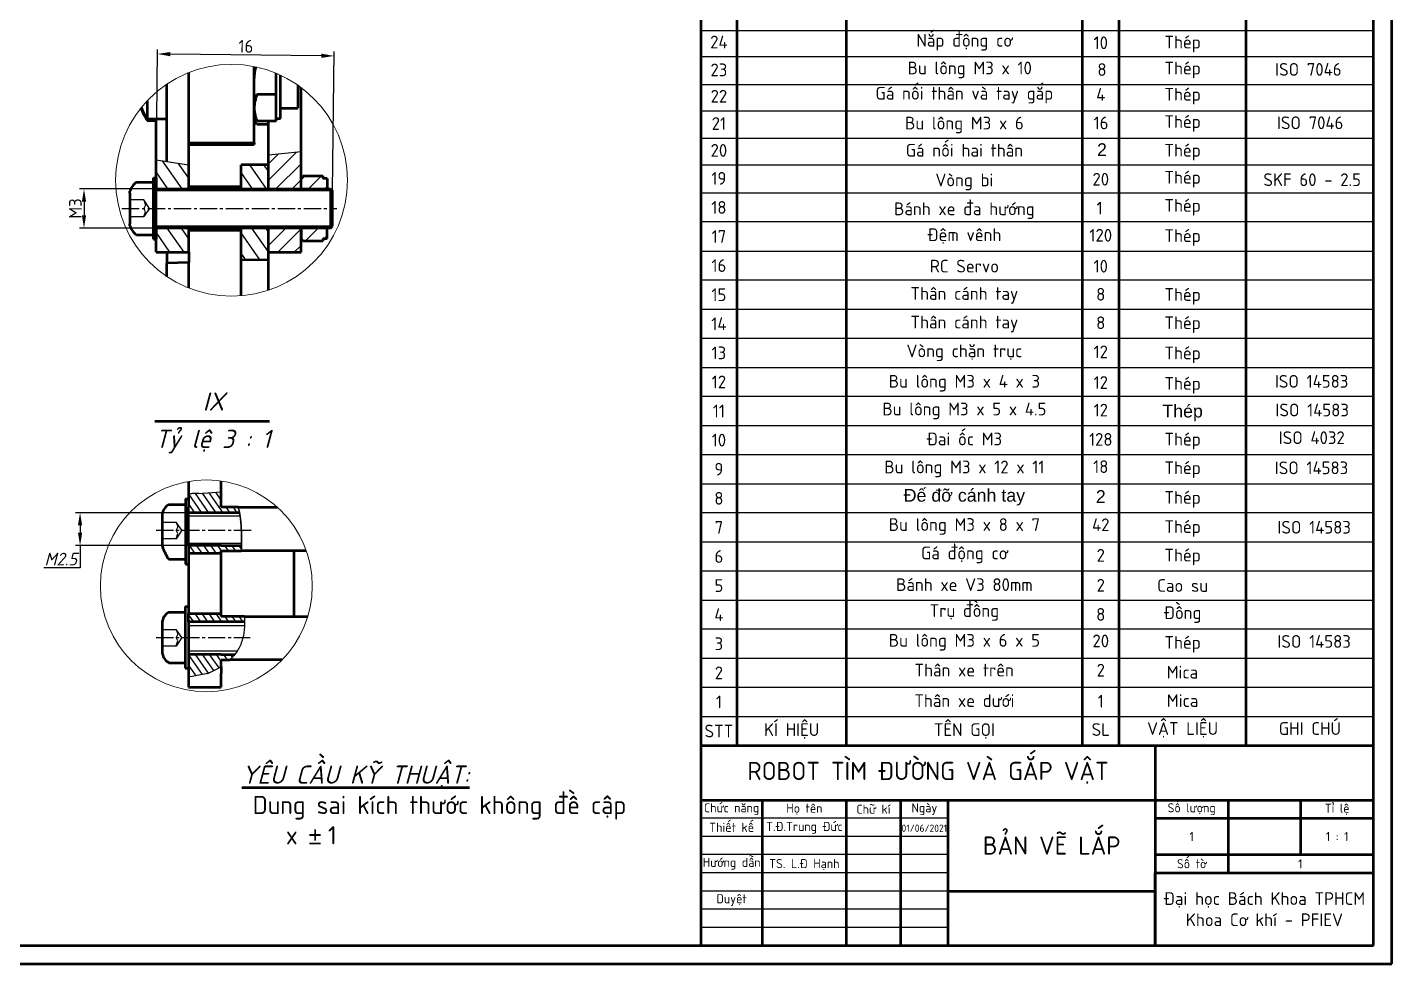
# Model space of a CAD drawing. Header units: millimetres. Extents: x 1895 to 3084, y 1125 to 1966.
# Drawn here: x 2709.1 to 3084.3, y 1124.6 to 1382.2 of the extents above; entities that cross this region are included whole.
import ezdxf

# ---------------------------------------------------------------- set-up
doc = ezdxf.new("R2010")
doc.units = ezdxf.units.MM
doc.header["$LTSCALE"] = 0.25
doc.linetypes.add('CENTER2', pattern=[28.575, 19.05, -3.175, 3.175, -3.175])
doc.layers.get('0').update_dxf_attribs({"lineweight": 25})
doc.layers.get('DEFPOINTS').update_dxf_attribs({"color": 6, "lineweight": 25})
for name, color, linetype, lineweight in [('CB', 171, 'Continuous', 50), ('CHU', 5, 'Continuous', 25), ('Duong_manh', 3, 'Continuous', 25), ('net dam', 7, 'Continuous', 50), ('net dut manh', 10, 'Continuous', 25), ('TAM', 1, 'CENTER2', 25)]:
    doc.layers.add(name, color=color, linetype=linetype, lineweight=lineweight)
doc.styles.add('Sample', font='', dxfattribs={"height": 3.5})
doc.styles.get("Standard").update_dxf_attribs({"font": 'arial.ttf'})
doc.styles.add('TCVN', font='', dxfattribs={"height": 3.5})
doc.styles.get('Sample').set_extended_font_data('TCVN 7284', italic=True)
doc.styles.get('TCVN').set_extended_font_data('TCVN 7284', italic=True)
doc.dimstyles.new('ISO_35', dxfattribs={"dimtxt": 3.5, "dimasz": 3.5, "dimexe": 1.25, "dimexo": 0, "dimtad": 1, "dimtoh": 1, "dimtxsty": 'Sample', "dimcen": 0, "dimclrd": 3, "dimclre": 3, "dimclrt": 2, "dimadec": 0, "dimazin": 0, "dimtfac": 1, "dimtmove": 0, "dimatfit": 3, "dimfxl": 1, "dimlwd": 25, "dimlwe": 25, "dimarcsym": 0})
pattern_1 = [(125, (7.4604, -182.734), (-1.3004039, -0.9105526), [])]

# ---------------------------------------------------------------- blocks, each defined once
blk = doc.blocks.new('*D182')
at = {"layer": 'DEFPOINTS', "color": 0, "transparency": 16777216}
for p in [(2753.42, 1248.68), (2723.6, 1239.68), (2753.42, 1239.68)]:
    blk.add_point(p, dxfattribs=at)
at = {"layer": 'Duong_manh', "color": 3, "linetype": 'Continuous', "lineweight": 25, "transparency": 16777216}
for p, q in [((2753.42, 1248.68), (2722.35, 1248.68)), ((2723.6, 1245.18), (2723.6, 1243.18)), ((2753.42, 1239.68), (2722.35, 1239.68)), ((2723.6, 1239.68), (2723.6, 1233.55)), ((2723.6, 1233.55), (2713.62, 1233.55))]:
    blk.add_line(p, q, dxfattribs=at)
at = {"layer": 'Duong_manh', "color": 3, "transparency": 16777216}
for points in [[(2723.01, 1245.18), (2724.18, 1245.18), (2723.6, 1248.68)], [(2723.01, 1243.18), (2724.18, 1243.18), (2723.6, 1239.68)]]:
    blk.add_solid(points, dxfattribs=at)
at = {"layer": 'Duong_manh', "color": 2, "transparency": 16777216, "insert": (2718.3, 1235.92), "char_height": 3.5, "attachment_point": 5, "style": 'Sample'}
blk.add_mtext('M2.5', dxfattribs=at)
blk = doc.blocks.new('*D198')
at = {"layer": 'DEFPOINTS', "color": 0, "transparency": 16777216}
for p in [(2744.48, 1337.74), (2724.68, 1326.94), (2744.48, 1326.94)]:
    blk.add_point(p, dxfattribs=at)
at = {"layer": 'Duong_manh', "color": 3, "linetype": 'Continuous', "lineweight": 25, "transparency": 16777216}
for p, q in [((2744.48, 1337.74), (2723.43, 1337.74)), ((2724.68, 1334.24), (2724.68, 1330.44)), ((2744.48, 1326.94), (2723.43, 1326.94))]:
    blk.add_line(p, q, dxfattribs=at)
at = {"layer": 'Duong_manh', "color": 3, "transparency": 16777216}
for points in [[(2724.1, 1334.24), (2725.26, 1334.24), (2724.68, 1337.74)], [(2724.1, 1330.44), (2725.26, 1330.44), (2724.68, 1326.94)]]:
    blk.add_solid(points, dxfattribs=at)
at = {"layer": 'Duong_manh', "color": 2, "transparency": 16777216, "insert": (2722.3, 1332.34), "char_height": 3.5, "attachment_point": 5, "rotation": 90, "style": 'Sample'}
blk.add_mtext('{\\fTCVN 7284|b0|i0|c0|p34;M3}', dxfattribs=at)
blk = doc.blocks.new('*D200')
at = {"layer": 'DEFPOINTS', "color": 0, "transparency": 16777216}
for p in [(2744.89, 1374.85), (2744.48, 1337.74), (2793.03, 1337.21)]:
    blk.add_point(p, dxfattribs=at)
at = {"layer": 'Duong_manh', "color": 3, "linetype": 'Continuous', "lineweight": 25, "transparency": 16777216}
for p, q in [((2744.48, 1337.74), (2744.9, 1376.1)), ((2789.94, 1374.35), (2748.39, 1374.81)), ((2793.03, 1337.21), (2793.46, 1375.56))]:
    blk.add_line(p, q, dxfattribs=at)
at = {"layer": 'Duong_manh', "color": 3, "transparency": 16777216}
for points in [[(2748.4, 1375.39), (2748.38, 1374.22), (2744.89, 1374.85)], [(2789.95, 1374.93), (2789.94, 1373.77), (2793.44, 1374.31)]]:
    blk.add_solid(points, dxfattribs=at)
at = {"layer": 'Duong_manh', "color": 2, "transparency": 16777216, "insert": (2769.19, 1376.95), "char_height": 3.5, "attachment_point": 5, "rotation": 359.3687, "style": 'Sample'}
blk.add_mtext('{\\fTCVN 7284|b0|i0|c0|p34;16}', dxfattribs=at)

msp = doc.modelspace()

# ---------------------------------------------------------------- hatches: boundary and pattern name
h = msp.add_hatch()
h.set_pattern_fill('ANSI31', color=256)
h.set_pattern_definition([(45, (-19.577, -62.865), (-2.245064, 2.245064), [])])
h.paths.add_polyline_path([(2784.382, 1326.943), (2775.382, 1326.943), (2775.382, 1320.343), (2784.382, 1320.343)])
h.paths.add_polyline_path([(2784.382, 1347.991), (2775.382, 1347.13), (2775.382, 1337.743), (2784.382, 1337.743), (2784.382, 1340.593)])
h.paths.add_polyline_path([(2791.582, 1340.593), (2790.382, 1340.593), (2790.382, 1341.328), (2784.806, 1341.328), (2784.382, 1340.593), (2784.382, 1337.743), (2791.582, 1337.743)])
h.paths.add_polyline_path([(2791.582, 1326.943), (2784.382, 1326.943), (2784.382, 1324.093), (2784.806, 1323.358), (2790.382, 1323.358), (2790.382, 1324.093), (2791.582, 1324.093)])
h = msp.add_hatch()
h.set_pattern_fill('ANSI31', color=256, angle=80)
h.set_pattern_definition([(125, (-19.577, -62.865), (-2.6008077, -1.8211052), [])])
h.paths.add_polyline_path([(2775.382, 1344.343), (2767.882, 1344.343), (2767.882, 1337.743), (2775.382, 1337.743)])
h.paths.add_polyline_path([(2753.482, 1344.333), (2747.482, 1345.27), (2744.482, 1345.701), (2744.482, 1337.743), (2753.482, 1337.743), (2753.482, 1338.343)])
h.paths.add_polyline_path([(2753.482, 1326.943), (2744.482, 1326.943), (2744.482, 1323.943), (2744.482, 1320.343), (2753.482, 1320.343)])
h.paths.add_polyline_path([(2775.382, 1326.943), (2767.882, 1326.943), (2767.882, 1326.343), (2767.882, 1318.263), (2775.382, 1318.104)])
h = msp.add_hatch()
h.set_pattern_fill('ANSI31', color=256, scale=0.5, angle=80)
h.set_pattern_definition(pattern_1)
edge = h.paths.add_edge_path()
edge.add_line((2753.424, 1253.982), (2754.458, 1253.93))
edge.add_line((2754.458, 1253.93), (2756.23, 1253.93))
edge.add_line((2756.23, 1253.93), (2762.424, 1254.438))
edge.add_line((2762.424, 1254.438), (2762.424, 1250.18))
edge.add_line((2762.424, 1250.18), (2767.081, 1250.18))
edge.add_spline(control_points=[(2767.081, 1250.18), (2767.084, 1250.168), (2767.142, 1249.971), (2767.297, 1249.393), (2767.418, 1248.819), (2767.489, 1248.432)], knot_values=[0.8512935, 0.8512935, 0.8512935, 0.8512935, 0.8542949, 0.9022735, 1, 1, 1, 1], degree=3, periodic=0)
edge.add_spline(control_points=[(2767.489, 1248.432), (2767.488, 1248.434), (2767.436, 1248.719), (2767.359, 1249.103), (2767.267, 1249.482), (2767.243, 1249.58)], knot_values=[0, 0, 0, 0, 0.0005592, 0.0802413, 0.1081764, 0.1081764, 0.1081764, 0.1081764], degree=3, periodic=0)
edge.add_spline(control_points=[(2767.081, 1250.18), (2767.084, 1250.168), (2767.142, 1249.971), (2767.297, 1249.393), (2767.418, 1248.819), (2767.489, 1248.432)], knot_values=[0.8512935, 0.8512935, 0.8512935, 0.8512935, 0.8542949, 0.9022735, 1, 1, 1, 1], degree=3, periodic=0)
edge.add_spline(control_points=[(2767.489, 1248.432), (2767.488, 1248.434), (2767.436, 1248.719), (2767.359, 1249.103), (2767.267, 1249.482), (2767.243, 1249.58)], knot_values=[0, 0, 0, 0, 0.0005592, 0.0802413, 0.1081764, 0.1081764, 0.1081764, 0.1081764], degree=3, periodic=0)
edge.add_spline(control_points=[(2767.081, 1250.18), (2767.084, 1250.168), (2767.142, 1249.971), (2767.297, 1249.393), (2767.418, 1248.819), (2767.489, 1248.432)], knot_values=[0.8512935, 0.8512935, 0.8512935, 0.8512935, 0.8542949, 0.9022735, 1, 1, 1, 1], degree=3, periodic=0)
edge.add_line((2767.441, 1248.68), (2762.424, 1248.68))
edge.add_line((2762.424, 1248.68), (2753.424, 1248.68))
edge.add_line((2753.424, 1248.68), (2753.424, 1250.18))
edge.add_line((2753.424, 1250.18), (2753.424, 1253.982))
edge = h.paths.add_edge_path()
edge.add_line((2753.424, 1208.18), (2753.424, 1209.68))
edge.add_line((2753.424, 1209.68), (2762.424, 1209.68))
edge.add_line((2762.424, 1209.68), (2766.122, 1209.68))
edge.add_spline(control_points=[(2766.122, 1209.68), (2765.945, 1209.451), (2765.585, 1209.015), (2765.128, 1208.523), (2764.856, 1208.254), (2764.781, 1208.18)], knot_values=[0, 0, 0, 0, 0.0661026, 0.129396, 0.1537005, 0.1537005, 0.1537005, 0.1537005], degree=3, periodic=0)
edge.add_spline(control_points=[(2765.523, 1208.96), (2765.647, 1209.103), (2766.102, 1209.625), (2766.519, 1210.2), (2766.799, 1210.638), (2766.807, 1210.652)], knot_values=[0.8084271, 0.8084271, 0.8084271, 0.8084271, 0.8596541, 0.9956175, 1, 1, 1, 1], degree=3, periodic=0)
edge.add_spline(control_points=[(2766.122, 1209.68), (2765.945, 1209.451), (2765.585, 1209.015), (2765.128, 1208.523), (2764.856, 1208.254), (2764.781, 1208.18)], knot_values=[0, 0, 0, 0, 0.0661026, 0.129396, 0.1537005, 0.1537005, 0.1537005, 0.1537005], degree=3, periodic=0)
edge.add_spline(control_points=[(2765.523, 1208.96), (2765.647, 1209.103), (2766.102, 1209.625), (2766.519, 1210.2), (2766.799, 1210.638), (2766.807, 1210.652)], knot_values=[0.8084271, 0.8084271, 0.8084271, 0.8084271, 0.8596541, 0.9956175, 1, 1, 1, 1], degree=3, periodic=0)
edge.add_spline(control_points=[(2766.122, 1209.68), (2765.945, 1209.451), (2765.585, 1209.015), (2765.128, 1208.523), (2764.856, 1208.254), (2764.781, 1208.18)], knot_values=[0, 0, 0, 0, 0.0661026, 0.129396, 0.1537005, 0.1537005, 0.1537005, 0.1537005], degree=3, periodic=0)
edge.add_line((2764.781, 1208.18), (2762.424, 1208.18))
edge.add_line((2762.424, 1208.18), (2762.424, 1206.282))
edge.add_line((2762.424, 1206.282), (2758.748, 1204.43))
edge.add_line((2758.748, 1204.43), (2753.424, 1203.481))
edge.add_line((2753.424, 1203.481), (2753.424, 1208.18))
h = msp.add_hatch()
h.set_pattern_fill('ANSI31', color=256, scale=0.5, angle=80)
h.set_pattern_definition(pattern_1)
edge = h.paths.add_edge_path()
edge.add_line((2753.424, 1239.68), (2762.424, 1239.68))
edge.add_line((2762.424, 1239.68), (2767.978, 1239.68))
edge.add_spline(control_points=[(2767.997, 1241.337), (2767.997, 1241.224), (2767.995, 1240.609), (2767.981, 1239.67), (2767.955, 1238.73), (2767.941, 1238.292), (2767.937, 1238.18)], knot_values=[0, 0, 0, 0, 0.0280445, 0.1526551, 0.2335055, 0.2615136, 0.2615136, 0.2615136, 0.2615136], degree=3, periodic=0)
edge.add_spline(control_points=[(2767.956, 1238.78), (2767.956, 1238.792), (2767.961, 1238.976), (2767.976, 1239.512), (2767.992, 1240.351), (2767.997, 1241.02), (2767.997, 1241.337)], knot_values=[0.7643592, 0.7643592, 0.7643592, 0.7643592, 0.7678164, 0.815069, 0.9125487, 1, 1, 1, 1], degree=3, periodic=0)
edge.add_spline(control_points=[(2767.997, 1241.337), (2767.997, 1241.224), (2767.995, 1240.609), (2767.981, 1239.67), (2767.955, 1238.73), (2767.941, 1238.292), (2767.937, 1238.18)], knot_values=[0, 0, 0, 0, 0.0280445, 0.1526551, 0.2335055, 0.2615136, 0.2615136, 0.2615136, 0.2615136], degree=3, periodic=0)
edge.add_line((2767.937, 1238.18), (2762.424, 1238.18))
edge.add_line((2762.424, 1238.18), (2762.424, 1237.43))
edge.add_line((2762.424, 1237.43), (2753.424, 1237.43))
edge.add_line((2753.424, 1237.43), (2753.424, 1239.68))
edge = h.paths.add_edge_path()
edge.add_line((2753.424, 1220.93), (2762.424, 1220.93))
edge.add_line((2762.424, 1220.93), (2762.424, 1220.18))
edge.add_line((2762.424, 1220.18), (2768.829, 1220.18))
edge.add_spline(control_points=[(2768.829, 1220.18), (2768.831, 1220.124), (2768.844, 1219.806), (2768.86, 1219.215), (2768.859, 1218.68), (2768.854, 1218.408)], knot_values=[0.8647171, 0.8647171, 0.8647171, 0.8647171, 0.8775009, 0.9376474, 1, 1, 1, 1], degree=3, periodic=0)
edge.add_spline(control_points=[(2768.855, 1219.253), (2768.856, 1219.062), (2768.857, 1218.871), (2768.857, 1218.68)], knot_values=[0, 0, 0, 0, 0.0516508, 0.0516508, 0.0516508, 0.0516508], degree=3, periodic=0)
edge.add_line((2768.857, 1218.68), (2762.424, 1218.68))
edge.add_line((2762.424, 1218.68), (2753.424, 1218.68))
edge.add_line((2753.424, 1218.68), (2753.424, 1220.93))

# ---------------------------------------------------------------- linework, layer by layer
at = {"color": 7, "linetype": 'Continuous', "lineweight": 25}
for p, q in [((2775.382, 1347.13), (2784.382, 1347.991)), ((2744.482, 1345.701), (2747.482, 1345.27)), ((2747.482, 1345.27), (2753.482, 1344.333)), ((2753.424, 1253.982), (2754.458, 1253.93)), ((2756.23, 1253.93), (2754.458, 1253.93)), ((2756.23, 1253.93), (2762.424, 1254.438)), ((2758.748, 1204.43), (2753.424, 1203.481)), ((2758.748, 1204.43), (2762.424, 1206.282))]:
    msp.add_line(p, q, dxfattribs=at)
at = {"lineweight": 50}
msp.add_line((2744.141, 1273.892), (2775.714, 1273.892), dxfattribs=at)
at = {"color": 7, "linetype": 'Continuous', "lineweight": 18}
for centre, radius in [((2765.258, 1340.107), 31.874), ((2758.319, 1228.563), 29.116)]:
    msp.add_circle(centre, radius, dxfattribs=at)
at = {"color": 7, "linetype": 'Continuous', "lineweight": 25}
for points, knots in [([(2767.937, 1238.18), (2767.941, 1238.292), (2767.955, 1238.73), (2767.981, 1239.67), (2768.003, 1241.117), (2767.989, 1242.909), (2767.912, 1244.839), (2767.758, 1246.693), (2767.534, 1248.269), (2767.299, 1249.387), (2767.142, 1249.971), (2767.084, 1250.168), (2767.081, 1250.18)], [0, 0, 0, 0, 0.0280081, 0.1088585, 0.2334691, 0.387727, 0.55381, 0.7133784, 0.8498493, 0.9490199, 0.9969986, 1, 1, 1, 1]), ([(2767.243, 1249.58), (2767.267, 1249.482), (2767.359, 1249.103), (2767.525, 1248.28), (2767.719, 1246.993), (2767.874, 1245.381), (2767.966, 1243.634), (2768.001, 1241.955), (2767.995, 1240.529), (2767.976, 1239.512), (2767.961, 1238.976), (2767.956, 1238.792), (2767.956, 1238.78)], [0, 0, 0, 0, 0.0279351, 0.1076172, 0.2318873, 0.3876181, 0.5549946, 0.7153907, 0.8518104, 0.9492902, 0.9965428, 1, 1, 1, 1]), ([(2768.829, 1220.18), (2768.857, 1218.967), (2768.861, 1218.231), (2768.802, 1216.942), (2768.617, 1215.362), (2768.236, 1213.688), (2767.634, 1212.073), (2766.837, 1210.64), (2766.102, 1209.625), (2765.647, 1209.103), (2764.781, 1208.18)], [0, 0, 0, 0, 0.07717038, 0.19913553, 0.34855946, 0.50673032, 0.66206243, 0.81280961, 0.94877294, 1, 1, 1, 1])]:
    msp.add_open_spline(points, degree=3, knots=knots, dxfattribs=at)
at = {"layer": 'CB'}
for p, q in [((3084.255, 1124.639), (3084.255, 1965.639)), ((3079.255, 1129.639), (3079.255, 1960.639)), ((2894.255, 1437.583), (2894.255, 1129.639)), ((2904.255, 1184.639), (2904.255, 1437.583)), ((2934.255, 1437.583), (2934.255, 1184.639)), ((2999.255, 1184.639), (2999.255, 1437.583)), ((3009.255, 1437.583), (3009.255, 1184.639)), ((3044.255, 1184.639), (3044.255, 1437.583)), ((2743.722, 1340.743), (2743.722, 1323.943)), ((2743.759, 1340.743), (2744.482, 1340.743)), ((2791.582, 1340.593), (2791.582, 1337.743)), ((2744.482, 1326.943), (2744.482, 1337.743)), ((2792.482, 1337.743), (2793.033, 1337.208)), ((2793.033, 1327.478), (2793.033, 1337.208)), ((2791.582, 1324.093), (2791.582, 1326.943)), ((2792.482, 1326.943), (2793.033, 1327.478)), ((2743.759, 1323.943), (2744.482, 1323.943)), ((2752.575, 1252.474), (2752.575, 1234.548)), ((2752.575, 1252.474), (2753.424, 1252.474)), ((2753.424, 1248.68), (2753.424, 1250.18)), ((2762.424, 1248.68), (2753.424, 1248.68)), ((2753.424, 1239.68), (2753.424, 1248.68)), ((2762.424, 1239.68), (2753.424, 1239.68)), ((2753.424, 1239.68), (2753.424, 1237.43)), ((2752.575, 1234.548), (2753.424, 1234.548)), ((2752.534, 1222.881), (2752.534, 1205.885)), ((2752.534, 1222.881), (2753.424, 1222.881)), ((2753.424, 1218.68), (2753.424, 1220.93)), ((2762.424, 1218.68), (2753.424, 1218.68)), ((2753.424, 1218.68), (2753.424, 1209.68)), ((2762.424, 1209.68), (2753.424, 1209.68)), ((2753.424, 1209.68), (2753.424, 1208.18)), ((2752.534, 1205.885), (2753.424, 1205.885)), ((2894.255, 1184.639), (3079.255, 1184.639)), ((3019.255, 1184.639), (3019.255, 1129.639)), ((3019.255, 1184.639), (3019.255, 1169.639)), ((2894.255, 1169.639), (3079.255, 1169.639)), ((2911.255, 1129.639), (2911.255, 1169.639)), ((2934.255, 1169.639), (2934.255, 1129.639)), ((2949.255, 1129.639), (2949.255, 1169.639)), ((2962.255, 1129.639), (2962.255, 1169.639)), ((3039.255, 1169.639), (3039.255, 1149.639)), ((3059.255, 1154.639), (3059.255, 1169.639)), ((3019.255, 1164.639), (3079.255, 1164.639)), ((3019.255, 1154.639), (3079.255, 1154.639)), ((3019.255, 1149.639), (3079.255, 1149.639)), ((3019.255, 1144.639), (3019.255, 1149.639)), ((2962.255, 1144.639), (3019.255, 1144.639)), ((3019.255, 1129.639), (3019.255, 1144.639)), ((1920.255, 1129.639), (3079.255, 1129.639)), ((1895.255, 1124.639), (3084.255, 1124.639))]:
    msp.add_line(p, q, dxfattribs=at)
at = {"layer": 'CB', "linetype": 'Continuous'}
for p, q in [((2753.482, 1360.207), (2753.482, 1369.728)), ((2771.482, 1370.555), (2771.482, 1371.369)), ((2771.482, 1350.373), (2771.482, 1370.555)), ((2777.482, 1368.152), (2777.482, 1369.546)), ((2747.482, 1345.27), (2747.482, 1366.566)), ((2777.482, 1363.667), (2777.482, 1368.152)), ((2778.682, 1368.152), (2778.682, 1369.018)), ((2778.682, 1357.123), (2778.682, 1368.152)), ((2783.482, 1366.259), (2783.482, 1359.973)), ((2742.082, 1361.991), (2742.082, 1356.544)), ((2777.482, 1363.667), (2772.219, 1363.667)), ((2777.482, 1360.035), (2777.482, 1363.667)), ((2784.382, 1347.991), (2784.382, 1365.609)), ((2753.482, 1344.333), (2753.482, 1360.207)), ((2777.482, 1356.403), (2777.482, 1360.035)), ((2778.682, 1359.973), (2783.482, 1359.973)), ((2742.082, 1356.973), (2747.482, 1356.973)), ((2742.082, 1356.544), (2744.482, 1356.544)), ((2744.482, 1345.701), (2744.482, 1356.973)), ((2771.482, 1357.123), (2771.561, 1356.986)), ((2771.482, 1356.694), (2771.933, 1355.911)), ((2777.482, 1356.403), (2772.219, 1356.403)), ((2775.382, 1355.469), (2772.219, 1355.469)), ((2775.382, 1347.13), (2775.382, 1356.403)), ((2777.482, 1357.123), (2778.682, 1357.123)), ((2753.482, 1350.373), (2762.482, 1350.373)), ((2753.482, 1349.944), (2762.482, 1349.944)), ((2762.482, 1350.373), (2771.482, 1350.373)), ((2762.482, 1350.373), (2762.482, 1349.944)), ((2762.482, 1349.944), (2771.482, 1349.944)), ((2771.482, 1350.373), (2771.482, 1349.944)), ((2775.382, 1337.743), (2775.382, 1347.13)), ((2784.382, 1337.743), (2784.382, 1347.991)), ((2744.482, 1337.743), (2744.482, 1345.701)), ((2753.482, 1337.743), (2753.482, 1344.333)), ((2775.382, 1344.343), (2767.882, 1344.343)), ((2767.882, 1337.743), (2767.882, 1344.343)), ((2775.382, 1337.743), (2775.382, 1344.343)), ((2739.082, 1339.575), (2743.759, 1339.575)), ((2744.482, 1340.743), (2744.482, 1337.743)), ((2784.382, 1340.593), (2784.806, 1341.328)), ((2784.806, 1341.328), (2790.382, 1341.328)), ((2790.382, 1341.328), (2790.382, 1340.593)), ((2791.582, 1340.593), (2790.382, 1340.593)), ((2737.282, 1336.543), (2737.282, 1337.095)), ((2737.282, 1336.543), (2737.282, 1328.143)), ((2744.482, 1337.743), (2792.482, 1337.743)), ((2767.882, 1338.343), (2753.482, 1338.343)), ((2792.482, 1337.743), (2792.482, 1326.943)), ((2737.282, 1327.591), (2737.282, 1328.143)), ((2739.082, 1325.111), (2743.759, 1325.111)), ((2744.482, 1320.343), (2744.482, 1326.943)), ((2744.482, 1326.943), (2744.482, 1323.943)), ((2792.482, 1326.943), (2744.482, 1326.943)), ((2753.482, 1320.343), (2753.482, 1326.943)), ((2753.482, 1326.343), (2767.882, 1326.343)), ((2767.882, 1318.263), (2767.882, 1326.943)), ((2775.382, 1320.343), (2775.382, 1326.943)), ((2775.382, 1318.104), (2775.382, 1326.943)), ((2784.382, 1320.343), (2784.382, 1326.943)), ((2784.382, 1326.943), (2784.382, 1324.093)), ((2784.806, 1323.358), (2784.382, 1324.093)), ((2790.382, 1323.358), (2784.806, 1323.358)), ((2790.382, 1324.093), (2791.582, 1324.093)), ((2790.382, 1324.093), (2790.382, 1323.358)), ((2744.482, 1320.343), (2753.482, 1320.343)), ((2747.482, 1320.343), (2747.482, 1317.332)), ((2753.482, 1317.468), (2747.482, 1317.332)), ((2747.482, 1313.651), (2747.482, 1317.332)), ((2753.482, 1320.343), (2753.482, 1317.468)), ((2753.482, 1310.489), (2753.482, 1317.468)), ((2767.882, 1308.343), (2767.882, 1318.263)), ((2775.382, 1318.104), (2767.882, 1318.263)), ((2775.382, 1320.343), (2784.382, 1320.343)), ((2775.382, 1309.885), (2775.382, 1318.104)), ((2753.424, 1257.265), (2753.424, 1253.982)), ((2762.424, 1254.438), (2762.424, 1257.389)), ((2753.424, 1253.982), (2753.424, 1250.18)), ((2762.424, 1250.18), (2762.424, 1254.438)), ((2748.024, 1250.924), (2752.534, 1250.924)), ((2767.081, 1250.18), (2762.424, 1250.18)), ((2767.081, 1250.18), (2777.825, 1250.18)), ((2746.224, 1239.98), (2746.224, 1248.525)), ((2767.442, 1248.68), (2762.424, 1248.68)), ((2746.224, 1239.428), (2746.224, 1239.98)), ((2762.424, 1239.68), (2767.978, 1239.68)), ((2762.424, 1237.43), (2762.424, 1238.18)), ((2762.424, 1238.18), (2767.937, 1238.18)), ((2785.801, 1238.18), (2767.937, 1238.18)), ((2782.374, 1238.18), (2782.374, 1220.18)), ((2752.575, 1235.78), (2748.024, 1235.78)), ((2762.424, 1237.43), (2753.424, 1237.43)), ((2753.424, 1237.43), (2753.424, 1220.93)), ((2762.424, 1220.93), (2762.424, 1237.43)), ((2748.024, 1221.331), (2752.534, 1221.331)), ((2753.424, 1220.93), (2762.424, 1220.93)), ((2762.424, 1220.18), (2762.424, 1220.93)), ((2768.829, 1220.18), (2762.424, 1220.18)), ((2768.829, 1220.18), (2786.201, 1220.18)), ((2746.224, 1218.38), (2746.224, 1218.932)), ((2746.224, 1209.835), (2746.224, 1218.38)), ((2768.857, 1218.68), (2762.424, 1218.68)), ((2753.424, 1208.18), (2753.424, 1203.481)), ((2762.424, 1209.68), (2766.122, 1209.68)), ((2762.424, 1206.282), (2762.424, 1208.18)), ((2762.424, 1208.18), (2764.781, 1208.18)), ((2779.108, 1208.18), (2764.781, 1208.18)), ((2748.024, 1207.435), (2752.534, 1207.435)), ((2762.424, 1206.282), (2762.424, 1204.43)), ((2762.424, 1200.68), (2762.424, 1204.43)), ((2753.424, 1203.481), (2753.424, 1200.68)), ((2753.424, 1200.68), (2762.424, 1200.68))]:
    msp.add_line(p, q, dxfattribs=at)
for centre, radius, start, end in [((2754.396, 1364.878), 14.869, 199.1584, 214.09027), ((2754.496, 1365.365), 14.985, 200.45157, 214.05994), ((2742.357, 1335.305), 5.382, 127.48918, 160.5743), ((2742.357, 1329.381), 5.382, 199.4257, 232.51082), ((2749.757, 1247.75), 3.617, 118.62444, 167.6246), ((2760.45, 1244.179), 14.999, 198.46863, 214.05634), ((2749.757, 1218.157), 3.617, 118.62444, 167.6246), ((2749.757, 1210.61), 3.617, 192.3754, 241.37556)]:
    msp.add_arc(centre, radius, start, end, dxfattribs=at)
for points, knots in [([(2771.858, 1371.292), (2771.842, 1371.226), (2771.763, 1370.886), (2771.648, 1370.266), (2771.537, 1369.426), (2771.488, 1368.719), (2771.483, 1368.294), (2771.482, 1368.152)], [0, 0, 0, 0, 0.064479, 0.3301144, 0.5970314, 0.8654701, 1, 1, 1, 1]), ([(2772.219, 1363.667), (2772.126, 1363.41), (2771.902, 1362.79), (2771.669, 1361.887), (2771.511, 1360.929), (2771.492, 1360.346), (2771.482, 1360.035)], [0, 0, 0, 0, 0.21944375, 0.53106013, 0.74953751, 1, 1, 1, 1]), ([(2771.482, 1360.035), (2771.483, 1359.949), (2771.486, 1359.597), (2771.541, 1358.928), (2771.711, 1357.984), (2771.954, 1357.126), (2772.151, 1356.589), (2772.219, 1356.403)], [0, 0, 0, 0, 0.0692591, 0.2834928, 0.5397827, 0.840432, 1, 1, 1, 1]), ([(2772.219, 1356.403), (2772.128, 1356.462), (2771.942, 1356.582), (2771.734, 1356.761), (2771.61, 1356.903), (2771.574, 1356.968), (2771.563, 1356.987)], [0, 0, 0, 0, 0.3652449, 0.7488908, 0.9242778, 1, 1, 1, 1]), ([(2772.219, 1355.469), (2772.163, 1355.55), (2772.057, 1355.701), (2771.964, 1355.861), (2771.92, 1355.935)], [0, 0, 0, 0, 0.5317286, 1, 1, 1, 1])]:
    msp.add_open_spline(points, degree=3, knots=knots, dxfattribs=at)
at = {"layer": 'Duong_manh'}
for p, q in [((2793.033, 1337.208), (2744.482, 1337.208)), ((2742.652, 1332.343), (2741.092, 1334.706)), ((2741.092, 1334.703), (2741.551, 1333.248)), ((2741.551, 1333.248), (2741.092, 1332.343)), ((2742.652, 1332.343), (2741.092, 1330.18)), ((2741.551, 1331.438), (2741.092, 1332.343)), ((2741.092, 1330.18), (2741.551, 1331.438)), ((2793.033, 1327.478), (2744.482, 1327.478)), ((2751.594, 1243.883), (2750.034, 1246.046)), ((2750.034, 1246.046), (2750.493, 1244.788)), ((2753.424, 1247.776), (2767.592, 1247.814)), ((2750.493, 1244.788), (2750.034, 1243.883)), ((2751.594, 1243.883), (2750.034, 1241.52)), ((2750.493, 1242.977), (2750.034, 1243.883)), ((2750.034, 1241.523), (2750.493, 1242.977)), ((2753.424, 1240.335), (2767.99, 1240.335)), ((2751.594, 1214.383), (2750.034, 1216.547)), ((2750.034, 1216.547), (2750.493, 1215.289)), ((2753.424, 1217.651), (2768.831, 1217.665)), ((2750.493, 1215.289), (2750.034, 1214.383)), ((2751.594, 1214.383), (2750.034, 1212.02)), ((2750.493, 1213.478), (2750.034, 1214.383)), ((2750.034, 1212.024), (2750.493, 1213.478)), ((2753.424, 1210.652), (2766.807, 1210.652))]:
    msp.add_line(p, q, dxfattribs=at)
at = {"layer": 'Duong_manh', "linetype": 'Continuous'}
for p, q in [((2741.092, 1334.706), (2737.282, 1334.706)), ((2741.092, 1334.703), (2741.092, 1334.706)), ((2737.282, 1330.18), (2741.092, 1330.18)), ((2746.224, 1246.046), (2750.034, 1246.046)), ((2750.034, 1241.52), (2746.224, 1241.52)), ((2750.034, 1241.523), (2750.034, 1241.52)), ((2746.224, 1216.547), (2750.034, 1216.547)), ((2750.034, 1212.02), (2746.224, 1212.02)), ((2750.034, 1212.024), (2750.034, 1212.02))]:
    msp.add_line(p, q, dxfattribs=at)
at = {"layer": 'net dut manh'}
for p, q in [((2894.255, 1381.29), (3079.255, 1381.29)), ((2894.255, 1374.127), (3079.255, 1374.127)), ((2894.255, 1366.466), (3079.255, 1366.466)), ((2894.255, 1359.219), (3079.255, 1359.219)), ((2894.255, 1351.714), (3079.255, 1351.714)), ((2894.255, 1344.32), (3079.255, 1344.32)), ((2894.255, 1336.639), (3079.255, 1336.639)), ((3079.255, 1328.639), (2894.255, 1328.639)), ((2894.255, 1320.639), (3079.255, 1320.639)), ((3079.255, 1312.639), (2894.255, 1312.639)), ((3079.255, 1312.639), (2894.255, 1312.639)), ((2894.255, 1304.639), (3079.255, 1304.639)), ((3079.255, 1296.639), (2894.255, 1296.639)), ((2894.255, 1288.639), (3079.255, 1288.639)), ((3079.255, 1280.639), (2894.255, 1280.639)), ((2894.255, 1272.639), (3079.255, 1272.639)), ((3079.255, 1264.639), (2894.255, 1264.639)), ((2894.255, 1256.639), (3079.255, 1256.639)), ((3079.255, 1248.639), (2894.255, 1248.639)), ((2894.255, 1240.639), (3079.255, 1240.639)), ((3079.255, 1232.639), (2894.255, 1232.639)), ((2894.255, 1224.639), (3079.255, 1224.639)), ((3079.255, 1216.639), (2894.255, 1216.639)), ((2894.255, 1208.639), (3079.255, 1208.639)), ((3079.255, 1200.639), (2894.255, 1200.639)), ((2894.255, 1192.639), (3079.255, 1192.639)), ((2962.255, 1164.639), (2894.255, 1164.639)), ((2962.255, 1159.639), (2894.255, 1159.639)), ((2962.255, 1154.639), (2894.255, 1154.639)), ((2962.255, 1149.639), (2894.255, 1149.639)), ((2962.255, 1144.639), (2894.255, 1144.639)), ((2962.255, 1139.639), (2894.255, 1139.639)), ((2962.255, 1134.639), (2894.255, 1134.639))]:
    msp.add_line(p, q, dxfattribs=at)
at = {"layer": 'TAM', "lineweight": 25}
for p, q in [((2735.085, 1332.343), (2794.183, 1332.343)), ((2744.49, 1243.883), (2770.656, 1243.883)), ((2744.49, 1214.383), (2770.339, 1214.383))]:
    msp.add_line(p, q, dxfattribs=at)

# ---------------------------------------------------------------- texts
at = {"layer": 'CHU', "attachment_point": 5}
for s, insert, char_height, width in [('{\\fTCVN 7284|b0|i0|c0|p34;Nắp động cơ}', (2966.755, 1378.07), 3.5, 65), ('{\\fTCVN 7284|b0|i0|c0|p34;Thép}', (3026.755, 1377.595), 3.5, 35), ('{\\fTCVN 7284|b0|i0|c0|p34;Bu lông M3 x 10}', (2968.224, 1370.467), 3.5, 65), ('{\\fTCVN 7284|b0|i0|c0|p34;Thép}', (3026.755, 1370.433), 3.5, 35), ('{\\fTCVN 7284|b0|i0|c0|p34;ISO 7046}', (3061.334, 1370.601), 3.5, 65), ('{\\fTCVN 7284|b0|i0|c0|p34;Gá nối thân và tay gắp}', (2966.755, 1363.507), 3.5, 65), ('{\\fTCVN 7284|b0|i0|c0|p34;Thép}', (3026.755, 1363.235), 3.5, 35), ('{\\fTCVN 7284|b0|i0|c0|p34;Bu lông M3 x 6}', (2966.755, 1355.308), 3.5, 65), ('{\\fTCVN 7284|b0|i0|c0|p34;Thép}', (3026.755, 1355.727), 3.5, 35), ('{\\fTCVN 7284|b0|i0|c0|p34;ISO 7046}', (3061.831, 1355.915), 3.5, 65), ('{\\fTCVN 7284|b0|i0|c0|p34;Gá nối hai thân}', (2966.755, 1348.361), 3.5, 65), ('{\\fTCVN 7284|b0|i0|c0|p34;Thép}', (3026.755, 1347.842), 3.5, 35), ('{\\fTCVN 7284|b0|i0|c0|p34;Vòng bi}', (2966.755, 1339.658), 3.5, 65), ('{\\fTCVN 7284|b0|i0|c0|p34;Thép}', (3026.755, 1340.389), 3.5, 35), ('{\\fTCVN 7284|b0|i0|c0|p34;SKF 60 - 2.5}', (3062.381, 1340.267), 3.5, 65), ('{\\fTCVN 7284|b0|i0|c0|p34;Bánh xe đa hướng}', (2966.755, 1331.727), 3.5, 65), ('{\\fTCVN 7284|b0|i0|c0|p34;Thép}', (3026.755, 1332.675), 3.5, 35), ('{\\fTCVN 7284|b0|i0|c0|p34;Đệm vênh}', (2966.755, 1324.76), 3.5, 65), ('{\\fTCVN 7284|b0|i0|c0|p34;Thép}', (3026.755, 1324.351), 3.5, 35), ('{\\fTCVN 7284|b0|i0|c0|p34;RC Servo}', (2966.755, 1316.497), 3.5, 65), ('{\\fTCVN 7284|b0|i0|c0|p34;Thân cánh tay}', (2966.755, 1308.444), 3.5, 65), ('{\\fTCVN 7284|b0|i0|c0|p34;Thép}', (3026.755, 1308.172), 3.5, 35), ('{\\fTCVN 7284|b0|i0|c0|p34;Thân cánh tay}', (2966.755, 1300.569), 3.5, 65), ('{\\fTCVN 7284|b0|i0|c0|p34;Thép}', (3026.755, 1300.394), 3.5, 35), ('{\\fTCVN 7284|b0|i0|c0|p34;Vòng chặn trục}', (2966.755, 1292.66), 3.5, 65), ('{\\fTCVN 7284|b0|i0|c0|p34;Thép}', (3026.755, 1292.087), 3.5, 35), ('{\\fTCVN 7284|b0|i0|c0|p34;Bu lông M3 x 4 x 3}', (2966.755, 1284.295), 3.5, 65), ('{\\fTCVN 7284|b0|i0|c0|p34;Thép}', (3026.755, 1283.721), 3.5, 35), ('{\\fTCVN 7284|b0|i0|c0|p34;ISO 14583}', (3062.229, 1284.806), 3.5, 65), ('{\\fTCVN 7284|b0|i0|c0|p34;Bu lông M3 x 5 x 4.5}', (2966.755, 1276.673), 3.5, 65), ('Thép', (3026.755, 1276.099), 3.5, 35), ('{\\fTCVN 7284|b0|i0|c0|p34;ISO 14583}', (3062.386, 1276.925), 3.5, 65), ('{\\fTCVN 7284|b0|i0|c0|p34;Đai ốc M3}', (2966.755, 1268.96), 3.5, 65), ('{\\fTCVN 7284|b0|i0|c0|p34;Thép}', (3026.755, 1268.386), 3.5, 35), ('{\\fTCVN 7284|b0|i0|c0|p34;ISO 4032}', (3062.272, 1269.311), 3.5, 65), ('{\\fTCVN 7284|b0|i0|c0|p34;Bu lông M3 x 12 x 11}', (2966.755, 1260.727), 3.5, 65), ('{\\fTCVN 7284|b0|i0|c0|p34;Thép}', (3026.755, 1260.531), 3.5, 35), ('{\\fTCVN 7284|b0|i0|c0|p34;ISO 14583}', (3062.199, 1261.022), 3.5, 65), ('Đế đỡ cánh tay', (2966.755, 1252.94), 3.5, 65), ('{\\fTCVN 7284|b0|i0|c0|p34;Thép}', (3026.755, 1252.366), 3.5, 35), ('{\\fTCVN 7284|b0|i0|c0|p34;Bu lông M3 x 8 x 7 }', (2966.755, 1244.891), 3.5, 65), ('{\\fTCVN 7284|b0|i0|c0|p34;Thép}', (3026.755, 1244.317), 3.5, 35), ('{\\fTCVN 7284|b0|i0|c0|p34;ISO 14583}', (3062.938, 1244.679), 3.5, 65), ('{\\fTCVN 7284|b0|i0|c0|p34;Gá động cơ}', (2966.755, 1237.069), 3.5, 65), ('{\\fTCVN 7284|b0|i0|c0|p34;Thép}', (3026.755, 1236.495), 3.5, 35), ('{\\fTCVN 7284|b0|i0|c0|p34;Bánh xe V3 80mm}', (2966.755, 1228.898), 3.5, 65), ('{\\fTCVN 7284|b0|i0|c0|p34;Cao su}', (3026.755, 1228.664), 3.5, 35), ('{\\fTCVN 7284|b0|i0|c0|p34;Trụ đồng}', (2966.755, 1221.236), 3.5, 65), ('{\\fTCVN 7284|b0|i0|c0|p34;Đồng}', (3026.755, 1220.663), 3.5, 35), ('{\\fTCVN 7284|b0|i0|c0|p34;Bu lông M3 x 6 x 5}', (2966.755, 1213.047), 3.5, 65), ('{\\fTCVN 7284|b0|i0|c0|p34;Thép}', (3026.755, 1212.473), 3.5, 35), ('{\\fTCVN 7284|b0|i0|c0|p34;ISO 14583}', (3062.923, 1213.27), 3.5, 65), ('{\\fTCVN 7284|b0|i0|c0|p34;Thân xe trên }', (2966.699, 1205.398), 3.5, 65), ('{\\fTCVN 7284|b0|i0|c0|p34;Mica}', (3026.699, 1204.824), 3.5, 35), ('{\\fTCVN 7284|b0|i0|c0|p34;Thân xe dưới }', (2966.755, 1196.99), 3.5, 65), ('{\\fTCVN 7284|b0|i0|c0|p34;Mica}', (3026.755, 1197.009), 3.5, 35), ('{\\fTCVN 7284|b0|i0|c0|p34;STT}', (2899.255, 1188.639), 3.5, 12.48783), ('{\\fTCVN 7284|b0|i0|c0|p34;KÍ HIỆU}', (2919.255, 1188.639), 3.5, 30), ('{\\fTCVN 7284|b0|i0|c0|p34;TÊN GỌI}', (2966.755, 1188.639), 3.5, 65), ('{\\fTCVN 7284|b0|i0|c0|p34;SL}', (3004.255, 1189.05), 3.5, 10), ('{\\fTCVN 7284|b0|i0|c0|p34;VẬT LIỆU}', (3026.755, 1188.947), 3.5, 35), ('{\\fTCVN 7284|b0|i0|c0|p34;GHI CHÚ}', (3061.755, 1189.315), 3.5, 35), ('{\\fTCVN 7284|b0|i0|c0|p34;\\C7;T.Đ.Trung Đức}', (2922.755, 1162.01), 2.5, 23), ('{\\fTCVN 7284|b0|i0|c0|p34;\\C7;01/06/2021}', (2955.75, 1161.9), 2, 23), ('{\\fTCVN 7284|b0|i0|c0|p34;\\C7;TS. L.Đ Hạnh}', (2922.755, 1151.91), 2.5, 23)]:
    msp.add_mtext(s, dxfattribs=dict(at, insert=insert, char_height=char_height, width=width))
at = {"layer": 'CHU', "char_height": 3.5, "attachment_point": 5}
for s, insert in [('{\\fTCVN 7284|b0|i0|c0|p34;24}', (2899.255, 1378.127)), ('{\\fTCVN 7284|b0|i0|c0|p34;10}', (3004.255, 1377.932)), ('{\\fTCVN 7284|b0|i0|c0|p34;23}', (2899.255, 1370.466)), ('{\\fTCVN 7284|b0|i0|c0|p34;8}', (3004.588, 1370.561)), ('{\\fTCVN 7284|b0|i0|c0|p34;22}', (2899.255, 1363.219)), ('{\\fTCVN 7284|b0|i0|c0|p34;4}', (3004.255, 1363.696)), ('{\\fTCVN 7284|b0|i0|c0|p34;21}', (2899.255, 1355.714)), ('{\\fTCVN 7284|b0|i0|c0|p34;16}', (3004.334, 1355.884)), ('{\\fTCVN 7284|b0|i0|c0|p34;20}', (2899.255, 1348.32)), ('2', (3004.585, 1348.531)), ('{\\fTCVN 7284|b0|i0|c0|p34;19}', (2899.255, 1340.639)), ('{\\fTCVN 7284|b0|i0|c0|p34;20}', (3004.255, 1340.402)), ('{\\fTCVN 7284|b0|i0|c0|p34;18}', (2899.255, 1332.639)), ('{\\fTCVN 7284|b0|i0|c0|p34;1}', (3003.927, 1332.446)), ('{\\fTCVN 7284|b0|i0|c0|p34;17}', (2899.255, 1324.639)), ('{\\fTCVN 7284|b0|i0|c0|p34;120}', (3004.255, 1324.979)), ('{\\fTCVN 7284|b0|i0|c0|p34;16}', (2899.255, 1316.639)), ('{\\fTCVN 7284|b0|i0|c0|p34;10}', (3004.255, 1316.474)), ('{\\fTCVN 7284|b0|i0|c0|p34;15}', (2899.255, 1308.639)), ('{\\fTCVN 7284|b0|i0|c0|p34;8}', (3004.255, 1308.755)), ('{\\fTCVN 7284|b0|i0|c0|p34;14}', (2899.255, 1300.639)), ('{\\fTCVN 7284|b0|i0|c0|p34;8}', (3004.255, 1300.913)), ('{\\fTCVN 7284|b0|i0|c0|p34;13}', (2899.255, 1292.639)), ('{\\fTCVN 7284|b0|i0|c0|p34;12}', (3004.255, 1292.911)), ('{\\fTCVN 7284|b0|i0|c0|p34;12}', (2899.255, 1284.639)), ('{\\fTCVN 7284|b0|i0|c0|p34;12}', (3004.255, 1284.486)), ('{\\fTCVN 7284|b0|i0|c0|p34;11}', (2899.255, 1276.639)), ('{\\fTCVN 7284|b0|i0|c0|p34;12}', (3004.255, 1276.892)), ('{\\fTCVN 7284|b0|i0|c0|p34;10}', (2899.255, 1268.639)), ('{\\fTCVN 7284|b0|i0|c0|p34;128}', (3004.255, 1268.839)), ('{\\fTCVN 7284|b0|i0|c0|p34;9}', (2899.255, 1260.639)), ('{\\fTCVN 7284|b0|i0|c0|p34;18}', (3004.255, 1261.353)), ('{\\fTCVN 7284|b0|i0|c0|p34;8}', (2899.255, 1252.639)), ('2', (3004.255, 1253.121)), ('{\\fTCVN 7284|b0|i0|c0|p34;7}', (2899.255, 1244.639)), ('{\\fTCVN 7284|b0|i0|c0|p34;42}', (3004.255, 1245.356)), ('{\\fTCVN 7284|b0|i0|c0|p34;6}', (2899.255, 1236.639)), ('{\\fTCVN 7284|b0|i0|c0|p34;2}', (3004.255, 1236.946)), ('{\\fTCVN 7284|b0|i0|c0|p34;5}', (2899.255, 1228.639)), ('{\\fTCVN 7284|b0|i0|c0|p34;2}', (3004.255, 1228.725)), ('{\\fTCVN 7284|b0|i0|c0|p34;4}', (2899.255, 1220.639)), ('{\\fTCVN 7284|b0|i0|c0|p34;8}', (3004.255, 1220.71)), ('{\\fTCVN 7284|b0|i0|c0|p34;3}', (2899.255, 1212.639)), ('{\\fTCVN 7284|b0|i0|c0|p34;20}', (3004.255, 1213.407)), ('{\\fTCVN 7284|b0|i0|c0|p34;2}', (2899.255, 1204.639)), ('{\\fTCVN 7284|b0|i0|c0|p34;2}', (3004.255, 1205.365)), ('{\\fTCVN 7284|b0|i0|c0|p34;1}', (2899.255, 1196.639)), ('{\\fTCVN 7284|b0|i0|c0|p34;1}', (3004.255, 1196.833))]:
    msp.add_mtext_dynamic_manual_height_columns(s, width=10, gutter_width=17.5, heights=[0], dxfattribs=dict(at, insert=insert))
at = {"layer": 'net dam', "insert": (2760.287, 1279.273), "char_height": 5, "attachment_point": 5}
msp.add_mtext_dynamic_manual_height_columns('{\\fTCVN 7284|b0|i1|c0|p34;IX}', width=74.83372, gutter_width=12.5, heights=[0], dxfattribs=at)
at = {"layer": 'net dam', "attachment_point": 5, "style": 'TCVN'}
for s, width, gutter_width, heights, insert, char_height in [('Tỷ lệ 3 : 1', 74.83372, 12.5, [0], (2760.1, 1268.23), 5), ('\\pxql;{\\LYÊU CẦU KỸ THUẬT:\\P\\fTCVN 7284|b0|i0|c0|p34;\\l Dung sai kích thước không đề cập\\P    x \\fAdobe Heiti Std R|b0|i1|c134|p0;\\H0.95833x;±\\fAdobe Heiti Std R|b0|i1|c0|p0; \\fTCVN 7284|b0|i0|c0|p34;\\H1.04348x;1\\fAdobe Heiti Std R|b0|i0|c0|p0;\\H0.95833x;\\P  }', 125, 17.5, [0], (2830.552, 1164.243), 5), ('{\\fTCVN 7284|b0|i0|c0|p34;ROBOT TÌM ĐƯỜNG VÀ GẮP VẬT}', 125, 17.5, [0], (2956.755, 1177.139), 5), ('{\\fTCVN 7284|b0|i0|c0|p34;Chức năng}', 17, 12.5, [0], (2902.755, 1167.139), 2.5), ('{\\fTCVN 7284|b0|i0|c0|p34;Họ tên}', 23, 12.5, [0], (2922.755, 1167.139), 2.5), ('{\\fTCVN 7284|b0|i0|c0|p34;Chữ kí}', 15, 12.5, [0], (2941.755, 1167.139), 2.5), ('{\\fTCVN 7284|b0|i0|c0|p34;Ngày}', 13, 12.5, [0], (2955.755, 1167.139), 2.5), ('{\\fTCVN 7284|b0|i0|c0|p34;Số lượng}', 20, 12.5, [0], (3029.255, 1167.139), 2.5), ('{\\fTCVN 7284|b0|i0|c0|p34;Tỉ lệ}', 20, 12.5, [0], (3069.255, 1167.139), 2.5), ('{\\fTCVN 7284|b0|i0|c0|p34;Thiết kế}', 17, 12.5, [0], (2902.755, 1162.139), 2.5), ('{\\fTCVN 7284|b0|i0|c0|p34;BẢN VẼ LẮP}', 57, 17.5, [0], (2990.755, 1157.139), 5), ('{\\fTCVN 7284|b0|i0|c0|p34;1}', 20, 12.5, [0], (3029.255, 1159.639), 2.5), ('{\\fTCVN 7284|b0|i0|c0|p34;1 : 1}', 20, 12.5, [0], (3069.255, 1159.639), 2.5), ('{\\fTCVN 7284|b0|i0|c0|p34;Hướng dẫn}', 22.16099, 12.5, [6.785], (2902.755, 1152.139), 2.5), ('{\\fTCVN 7284|b0|i0|c0|p34;Số tờ}', 20, 12.5, [0], (3029.255, 1152.139), 2.5), ('{\\fTCVN 7284|b0|i0|c0|p34;1}', 20, 12.5, [0], (3059.116, 1152.109), 2.5), ('{\\fTCVN 7284|b0|i0|c0|p34;Đại học Bách Khoa TPHCM\\PKhoa Cơ khí - PFIEV}', 60, 12.5, [0], (3049.255, 1139.639), 3.5), ('{\\fTCVN 7284|b0|i0|c0|p34;Duyệt}', 17, 12.5, [0], (2902.755, 1142.139), 2.5)]:
    msp.add_mtext_dynamic_manual_height_columns(s, width=width, gutter_width=gutter_width, heights=heights, dxfattribs=dict(at, insert=insert, char_height=char_height))

# ---------------------------------------------------------------- dimensions: what is measured, and where the dimension line sits
at = {"layer": 'Duong_manh'}
dim = msp.add_aligned_dim(p1=(2793.033, 1337.208), p2=(2744.482, 1337.743), distance=-37.106, text='{\\fTCVN 7284|b0|i0|c0|p34;16}', dimstyle='ISO_35', override={"dimlfac": 0.5}, dxfattribs=at)
dim.commit()
dim.dimension.update_dxf_attribs({"geometry": '*D200', "text_midpoint": (2769.192, 1376.954)})
for base, p1, p2, text, picture, middle in [((2724.679, 1326.943), (2744.482, 1337.743), (2744.482, 1326.943), '{\\fTCVN 7284|b0|i0|c0|p34;M3}', '*D198', (2724.679, 1332.343)), ((2723.598, 1239.68), (2753.424, 1248.68), (2753.424, 1239.68), 'M2.5', '*D182', (2718.298, 1233.549))]:
    dim = msp.add_linear_dim(base=base, p1=p1, p2=p2, angle=90, text=text, dimstyle='ISO_35', override={"dimlfac": 0.5}, dxfattribs=at)
    dim.commit()
    dim.dimension.update_dxf_attribs({"geometry": picture, "text_midpoint": middle, "dimtype": 160})

doc.saveas('drawing.dxf')
